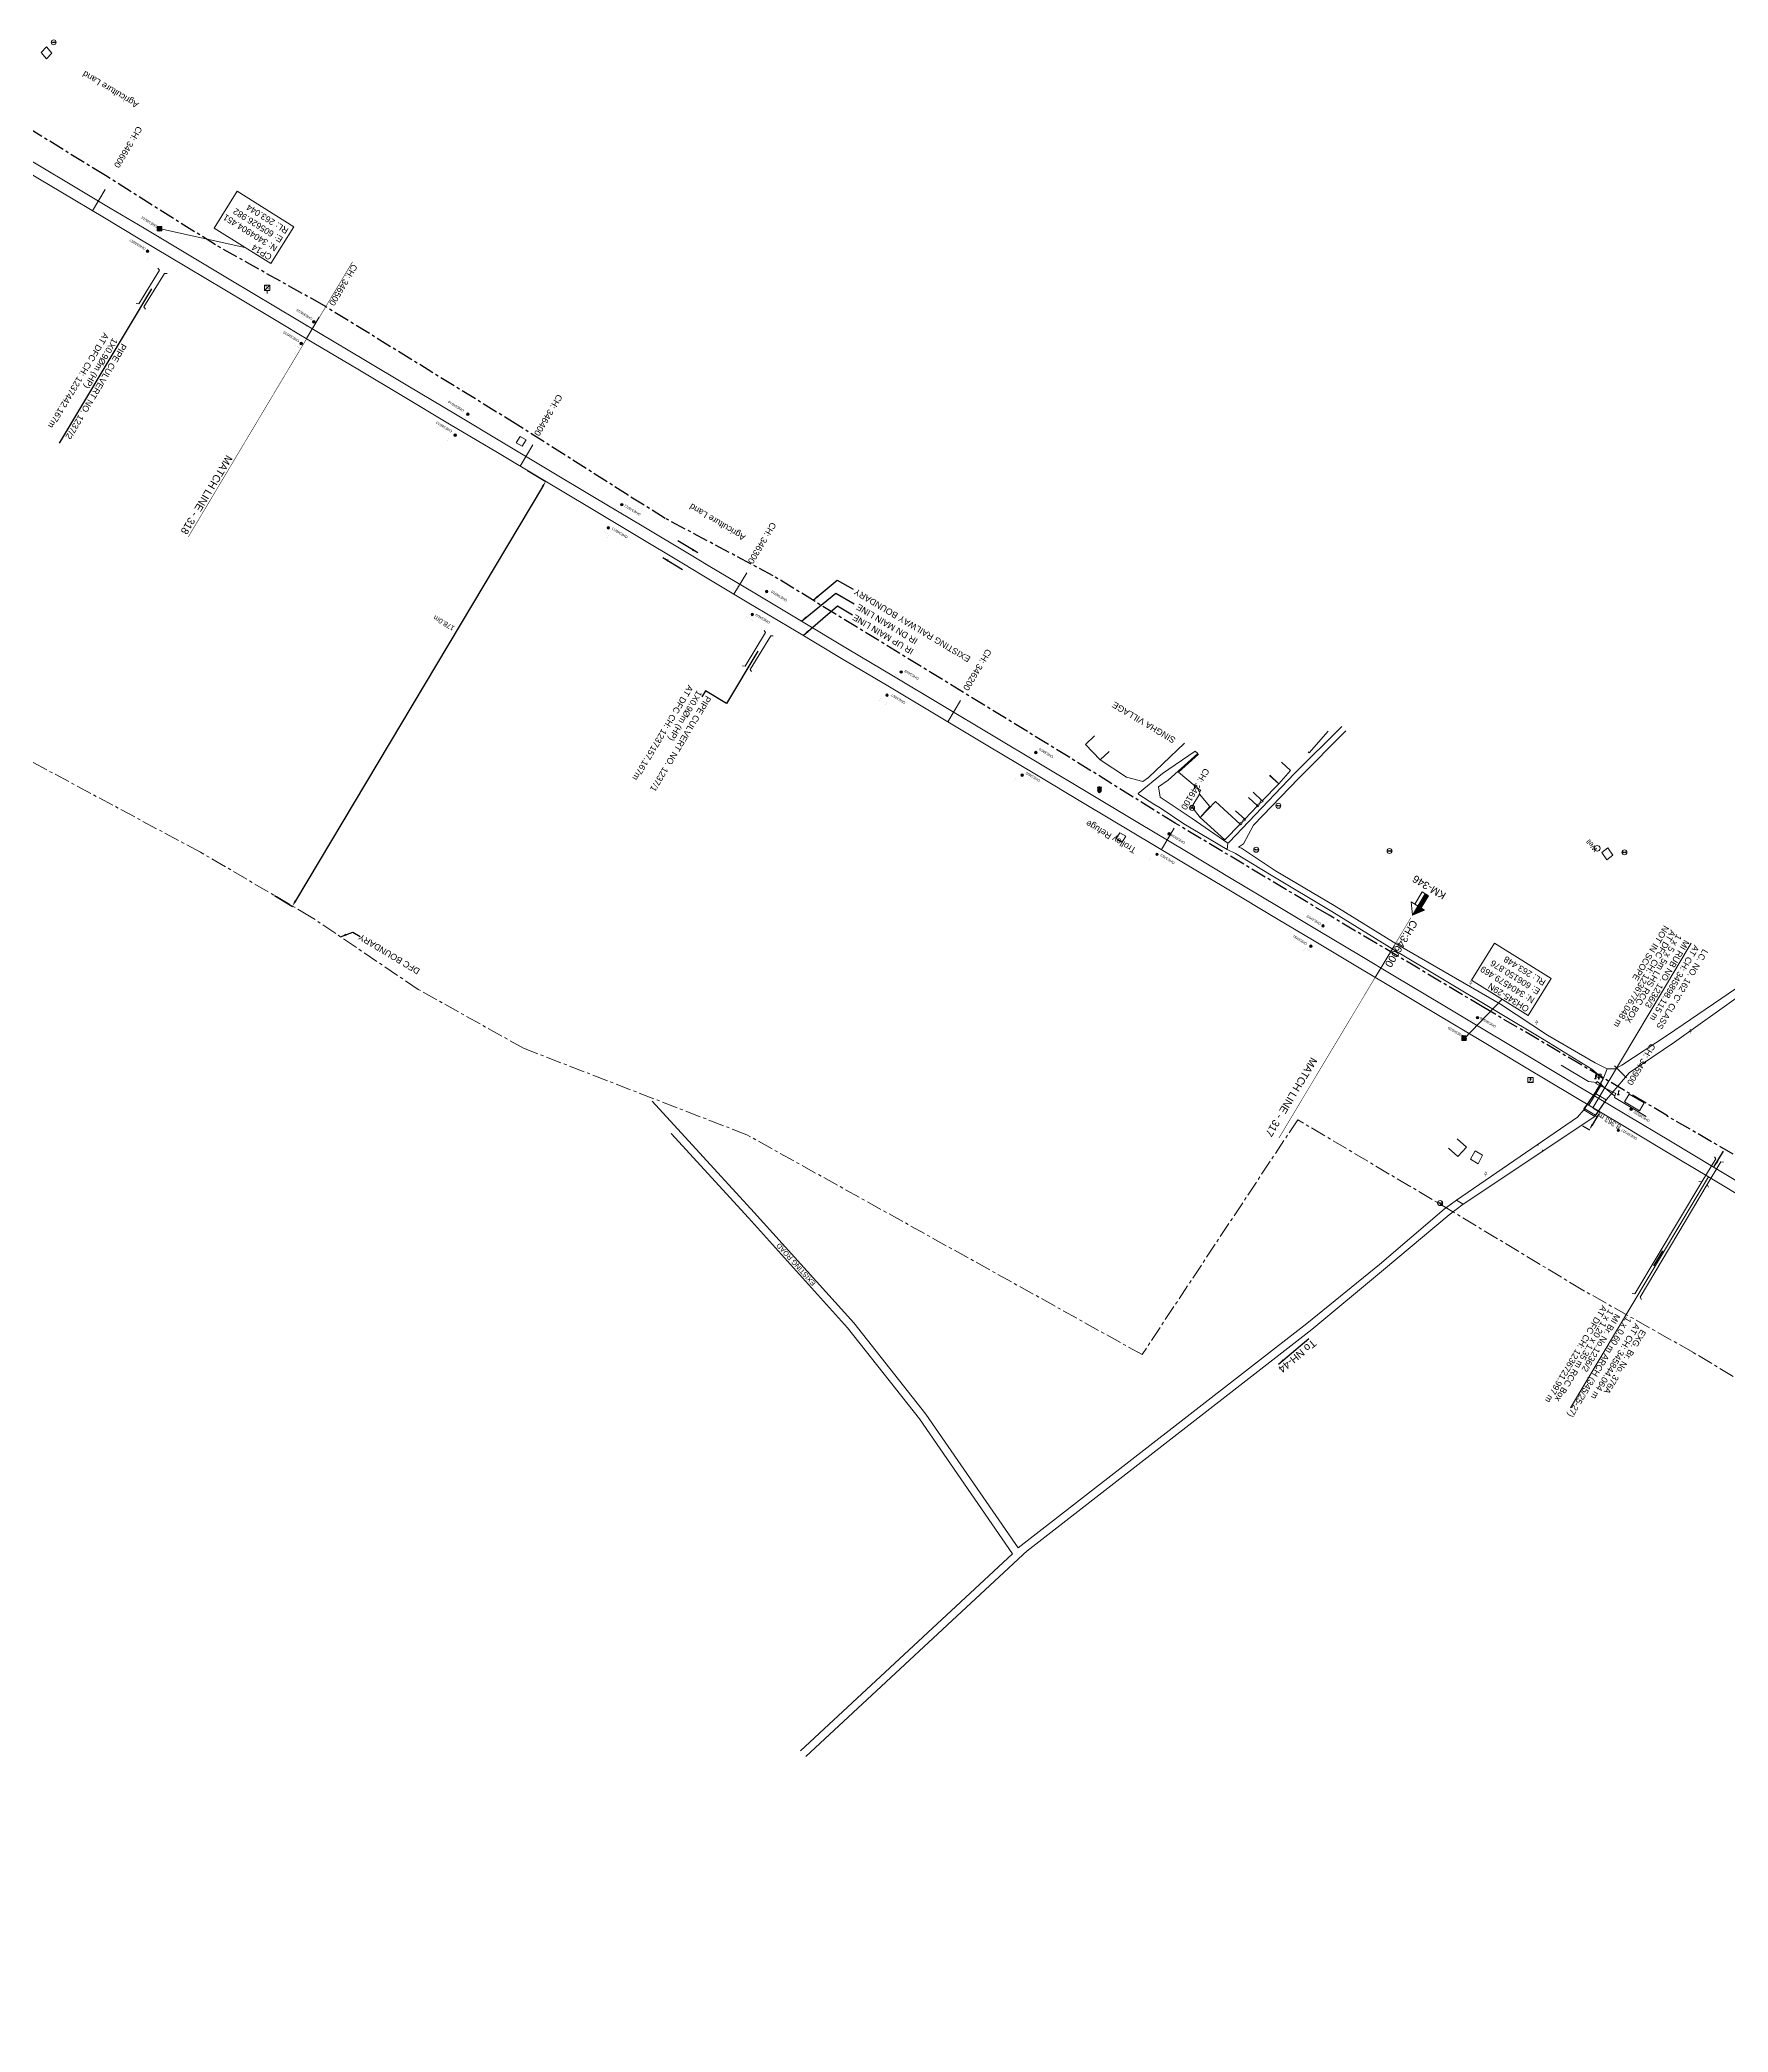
# Model space of a CAD drawing. Header units: feet. Extents: x 593168 to 611286, y 3401475 to 3412398.
# Drawn here: x 605579 to 606257, y 3404180 to 3404980 of the extents above; entities that cross this region are included whole.
import ezdxf
from ezdxf.enums import TextEntityAlignment as Align

# ---------------------------------------------------------------- set-up
doc = ezdxf.new("R2010")
doc.units = ezdxf.units.FT
doc.header["$MEASUREMENT"] = 0
doc.linetypes.add('CENTER', pattern=[2, 1.25, -0.25, 0.25, -0.25])
doc.linetypes.add('PHANTOM2', pattern=[1.25, 0.625, -0.125, 0.125, -0.125, 0.125, -0.125])
doc.layers.get('Defpoints').update_dxf_attribs({"lineweight": 0})
for name, color, linetype, lineweight in [('Advertisement Board', 251, 'Continuous', 0), ('Arch', 7, 'Continuous', 0), ('Bench_Mark', 7, 'Continuous', 0), ('BRIDGE DETAILS PLAN', 7, 'Continuous', 0), ('Building Under Cons.', 251, 'Continuous', 0), ('CANAL BOTTOM', 5, 'Continuous', 0), ('Commercial Building Pucca', 251, 'Continuous', 0), ('Compound Wall', 251, 'Continuous', 0), ('DFCC BOUNDARY', 6, 'CENTER', 0), ('Electric Pole', 251, 'Continuous', 0), ('Existing IR Chainage', 7, 'Continuous', 0), ('Existing IR Track', 143, 'Continuous', 0), ('Footpath', 251, 'Continuous', 0), ('Gate', 251, 'Continuous', 0), ('GIDN', 251, 'Continuous', 0), ('Govt buliding', 251, 'Continuous', 0), ('Grill', 251, 'Continuous', 0), ('KM STONE', 7, 'Continuous', 0), ('Lamp_Post', 251, 'Continuous', 0), ('LC DETAILS IN PLAN', 7, 'Continuous', 0), ('Name Board', 251, 'Continuous', 0), ('OHE MAST', 8, 'Continuous', 0), ('OHE MAST TEXT', 8, 'Continuous', 0), ('Pavers', 7, 'Continuous', 0), ('PROPOSED DFCC TRACK', 1, 'Continuous', 0), ('Residential Building Pucca', 251, 'Continuous', 0), ('Residential Building Semipucca', 251, 'Continuous', 0), ('Shed', 251, 'Continuous', 0), ('Side Details', 251, 'Continuous', 0), ('Sign Board', 251, 'Continuous', 0), ('Subroad Edge', 34, 'Continuous', 0), ('Text1', 251, 'Continuous', 0), ('TOPOSTYLEREMARK', 251, 'Continuous', 0), ('Trolley Stand', 251, 'Continuous', 0), ('Well', 5, 'Continuous', 0), ('WL', 7, 'Continuous', 0)]:
    doc.layers.add(name, color=color, linetype=linetype, lineweight=lineweight)
for name, color, linetype in [('DRAIN CULVERT', 1, 'Continuous'), ('Existing Railway Boundary', 7, 'CENTER'), ('MATCH LINE', 7, 'Continuous')]:
    doc.layers.add(name, color=color, linetype=linetype)
doc.styles.add('CUT-FILL', font='cut-fill.shx', dxfattribs={"height": 2})
doc.styles.add('NB', font='swissbo.ttf', dxfattribs={"height": 1.5})
doc.styles.get("Standard").update_dxf_attribs({"font": 'arial.ttf'})
doc.styles.add('Style-Arial', font='arial.ttf')
doc.dimstyles.new('ISO-25', dxfattribs={"dimtxt": 2.5, "dimasz": 2.5, "dimexe": 1.25, "dimexo": 0.625, "dimtad": 1, "dimtxsty": 'Standard', "dimcen": 2.5, "dimadec": 0, "dimazin": 0, "dimtfac": 1, "dimtmove": 0, "dimatfit": 3, "dimfxl": 1, "dimarcsym": 0})
doc.dimstyles.get("Standard").update_dxf_attribs({"dimtxt": 0.18, "dimasz": 0.18, "dimexe": 0.18, "dimexo": 0.0625, "dimgap": 0.09, "dimtad": 0, "dimtih": 1, "dimtoh": 1, "dimdec": 4, "dimzin": 0, "dimdsep": 46, "dimtxsty": 'Standard', "dimcen": 0.09, "dimadec": 0, "dimazin": 0, "dimtfac": 1, "dimtdec": 4, "dimtofl": 0, "dimtmove": 0, "dimatfit": 3, "dimfxl": 1, "dimtolj": 1, "dimtzin": 0, "dimarcsym": 0})

# ---------------------------------------------------------------- blocks, each defined once
blk = doc.blocks.new('GT')
at = {"layer": 'Gate'}
for p, q in [((-0.5, -0.5), (-0.5, 0.5)), ((-0.5, 0.5), (0.5, -0.5)), ((0.5, 0.5), (0.5, -0.5))]:
    blk.add_line(p, q, dxfattribs=at)
blk.add_lwpolyline([(0.5, 0.5), (-0.5, -0.5)], dxfattribs=at)
blk = doc.blocks.new('GI400D')
at = {"layer": 'Advertisement Board'}
blk.add_hatch(color=256, dxfattribs=at).paths.add_polyline_path([(-0.18, 0.33), (-0.32, 0.33), (-0.01, -0.19), (0.28, 0.33), (0.13, 0.33), (0.13, 0.96), (-0.18, 0.96)])
for points in [[(-0.32, 0.33), (-0.01, -0.19), (0.28, 0.33)], [(-0.32, 0.33), (-0.18, 0.33)], [(-0.18, 0.33), (-0.18, 0.96), (0.13, 0.96), (0.13, 0.33)], [(0.13, 0.33), (0.28, 0.33)]]:
    blk.add_lwpolyline(points, dxfattribs=at)
at = {"layer": 'Sign Board'}
for p, q in [((1.06, 1.06), (-1.06, 1.06)), ((-1.06, 1.06), (-1.06, -1.06)), ((1.06, -1.06), (1.06, 1.06)), ((-1.06, -1.06), (1.06, -1.06))]:
    blk.add_line(p, q, dxfattribs=at)
at = {"layer": 'Sign Board', "style": 'CUT-FILL'}
blk.add_text('400', height=0.739, dxfattribs=at).set_placement((-0.97, -0.98))
blk = doc.blocks.new('EP')
blk.add_hatch(color=8).paths.add_polyline_path([(-0.21, -0.05), (-0.21, 0.16), (-0.93, -0.01), (-0.31, 0.07), (-0.31, -0.19), (0.31, 0), (0.31, -0.24), (0.94, -0.01), (0.41, -0.1), (0.43, 0.15)])
at = {"color": 8}
for p, q in [((-0.93, -0.01), (-0.21, 0.16)), ((-0.31, 0.07), (-0.93, -0.01)), ((-0.31, -0.19), (-0.31, 0.07)), ((0.31, 0), (-0.31, -0.19)), ((-0.21, 0.16), (-0.21, -0.05)), ((-0.21, -0.05), (0.43, 0.15)), ((0.31, -0.24), (0.31, 0)), ((0.43, 0.15), (0.41, -0.1)), ((0.94, -0.01), (0.31, -0.24)), ((0.41, -0.1), (0.94, -0.01))]:
    blk.add_line(p, q, dxfattribs=at)
blk.add_circle((0, 0), 1, dxfattribs=at)
blk = doc.blocks.new('LP')
for points in [[(0, 0), (0, 1.5)], [(0.25, 1.35), (0.44, 1.35)]]:
    blk.add_lwpolyline(points)
for centre, radius, start, end in [((0.07, 0.99), 0.519, 57.64249, 97.31648), ((0.34, 1.33), 0.094, 11.70118, 168.04763)]:
    blk.add_arc(centre, radius, start, end)
at = {"extrusion": (0, 0, -1)}
blk.add_ellipse((0, 0.01), major_axis=(0.308, 0), ratio=0.400495, dxfattribs=at)
blk.add_ellipse((0.35, 1.36), major_axis=(0.0017, 0.0438), ratio=0.461056, start_param=1.74022, end_param=4.575836)
blk = doc.blocks.new('NB')
for p, q in [((-0.98, 0.82), (-0.98, 1.98)), ((-0.98, 1.98), (0.98, 1.98)), ((-0.98, 0.82), (0.98, 0.82)), ((-0.13, 0.82), (-0.13, 0)), ((-0.13, 0), (0.13, 0)), ((0.13, 0.82), (0.13, 0)), ((0.98, 1.98), (0.98, 0.82))]:
    blk.add_line(p, q)
at = {"style": 'NB', "width": 1.025371}
blk.add_text('NB', height=0.988, rotation=180, dxfattribs=at).set_placement((0, 1.39), align=Align.MIDDLE)
blk = doc.blocks.new('TSB')
at = {"const_width": 0.132}
blk.add_lwpolyline([(-0.51, 0.84), (0.54, 0.84), (0, 1.85)], close=True, dxfattribs=at)
at = {"const_width": 0.142}
blk.add_lwpolyline([(0, 0.84), (0, 0)], dxfattribs=at)
blk = doc.blocks.new('WL')
at = {"layer": 'WL'}
for p, q in [((1.07, 3.42), (-1.06, 3.42)), ((-1.06, 3.42), (-1.06, 1.29)), ((-1.06, 1.29), (1.07, 1.29)), ((0, 1.29), (0, 0)), ((1.07, 1.29), (1.07, 3.42))]:
    blk.add_line(p, q, dxfattribs=at)
blk.add_lwpolyline([(-1.06, 1.29), (1.07, 3.42)], dxfattribs=at)
at = {"layer": 'WL', "style": 'CUT-FILL'}
for s, p in [('W', (-0.08, 3.25)), ('L', (0.61, 2.26))]:
    blk.add_text(s, height=0.739, rotation=180, dxfattribs=at).set_placement(p)
blk = doc.blocks.new('SIG')
for color, points in [(1, [(-0.22, 0.42, 0.180295), (-0.01, 0.33, -0.00255), (0.01, 0.33, -0.00255), (0.02, 0.33, 0.180295), (0.23, 0.42, -0.002654), (0.25, 0.44, 0.184495), (0.33, 0.65, 1.000001), (-0.32, 0.65, 0.184495), (-0.24, 0.44, -0.002654)]), (2, [(0.23, -0.23, -0.002654), (0.25, -0.21, 0.184495), (0.33, 0.01, 1.000001), (-0.32, 0.01, 0.184495), (-0.24, -0.21, -0.002654), (-0.22, -0.23, 0.180295), (-0.01, -0.32, -0.00255), (0.01, -0.32, -0.00255), (0.02, -0.32, 0.180295)]), (3, [(0.23, -0.88, -0.002654), (0.25, -0.86, 0.184495), (0.33, -0.64, 1.000001), (-0.32, -0.64, 0.184495), (-0.24, -0.86, -0.002654), (-0.22, -0.88, 0.395599)])]:
    blk.add_hatch(color=color).paths.add_polyline_path(points)
for p, q in [((-0.31, 0.98), (-0.32, -0.9)), ((0.33, -0.9), (0.32, 0.98))]:
    blk.add_line(p, q)
for points in [[(-0.31, 0.98), (-0.81, 0.98, 0.198758), (-0.42, 0.41, 0.003814), (-0.31, 0.39, 0.003814)], [(-0.31, 0.33), (-0.81, 0.33, 0.198758), (-0.42, -0.23, 0.003727), (-0.32, -0.26, 0.003727)], [(0.32, 0.98), (0.82, 0.98, -0.198758), (0.44, 0.41, -0.003814), (0.32, 0.39, -0.003814)], [(0.32, 0.33), (0.82, 0.33, -0.198758), (0.44, -0.23, -0.003727), (0.33, -0.26, -0.003727)], [(-0.32, -0.32), (-0.81, -0.32, 0.198758), (-0.42, -0.88, 0.003639), (-0.32, -0.9)], [(0.33, -0.32), (0.82, -0.32, -0.198758), (0.44, -0.88, -0.003639), (0.33, -0.9)]]:
    blk.add_lwpolyline(points, format="xyb")
for centre, radius, start, end in [((0.01, 0.91), 0.324, 12.40488, 167.59512), ((0.01, 0.81), 0.357, 27.75781, 152.24219), ((0.01, -0.9), 0.324, 181.45715, 358.54285)]:
    blk.add_arc(centre, radius, start, end)
blk = doc.blocks.new('KM POST PLAN')
h = blk.add_hatch(color=256)
h.dxf.hatch_style = 1
h.paths.add_polyline_path([(0, -8.5), (-3, -8.5), (-3, -20), (0, -20)])
h.paths.add_polyline_path([(0, -8.5), (0, 0), (-6.3, -8.5)])
for points in [[(0, 0), (-6.3, -8.5), (6.3, -8.5)], [(0, 0), (0, -20)], [(0, 0), (6.3, -8.5)], [(3, -8.5), (3, -20), (-3, -20), (-3, -8.5)]]:
    blk.add_lwpolyline(points)
at = {"style": 'Style-Arial'}
blk.add_attdef('KM-POST', text='', height=6, dxfattribs=at).set_placement((0, -26, -263.9), align=Align.MIDDLE_CENTER)
blk = doc.blocks.new('OHE MAST')
h = blk.add_hatch(color=256)
h.dxf.hatch_style = 1
edge = h.paths.add_edge_path()
edge.add_arc((0, 0), 0.514, 0, 360)
at = {"const_width": 0.01}
for points in [[(1.5, 3.5), (1.5, 2), (-1.5, 2), (-1.5, 3.5)], [(0, 2), (0, 0)]]:
    blk.add_lwpolyline(points, dxfattribs=at)
blk.add_circle((0, 0), 0.514)
blk = doc.blocks.new('*D292')
at = {"layer": 'Defpoints', "color": 0, "linetype": 'ByBlock', "ltscale": 5, "transparency": 16777216}
for p in [(605774.71, 3404807.39), (605673, 3404636.84), (605680.35, 3404632.45)]:
    blk.add_point(p, dxfattribs=at)
at = {"layer": 'DFCC BOUNDARY', "color": 0, "linetype": 'ByBlock', "lineweight": -2, "ltscale": 5, "transparency": 16777216}
for p, q in [((605780.78, 3404800.85), (605681.63, 3404634.6)), ((605774.82, 3404807.32), (605782.17, 3404802.94)), ((605673.11, 3404636.77), (605680.46, 3404632.39))]:
    blk.add_line(p, q, dxfattribs=at)
at = {"layer": 'DFCC BOUNDARY', "color": 0, "linetype": 'ByBlock', "ltscale": 5, "transparency": 16777216}
for points in [[(605780.42, 3404801.07), (605781.14, 3404800.64), (605782.06, 3404803)], [(605681.27, 3404634.81), (605681.99, 3404634.39), (605680.35, 3404632.45)]]:
    blk.add_solid(points, dxfattribs=at)
at = {"layer": 'DFCC BOUNDARY', "color": 0, "linetype": 'ByBlock', "ltscale": 5, "transparency": 16777216, "insert": (605741.2, 3404746.14), "char_height": 2, "attachment_point": 5, "rotation": 149, "style": 'Style-Arial'}
blk.add_mtext('\\A1;178.0m', dxfattribs=at)
blk = doc.blocks.new('TerminatorOpen_0.5')
at = {"color": 0, "linetype": 'ByBlock', "lineweight": -2}
for q in [(-1, 0.25), (-1, 0), (-1, -0.25)]:
    blk.add_line((0, 0), q, dxfattribs=at)
blk = doc.blocks.new('*D352')
at = {"layer": 'Defpoints', "color": 0, "transparency": 16777216}
for p in [(606198.31, 3404544.37), (606202.6, 3404551.55), (606201.15, 3404542.67)]:
    blk.add_point(p, dxfattribs=at)
at = {"layer": 'PROPOSED DFCC TRACK', "color": 0, "lineweight": -2, "transparency": 16777216}
for p, q in [((606198.42, 3404544.31), (606201.26, 3404542.61)), ((606204.16, 3404547.71), (606202.43, 3404544.82)), ((606202.71, 3404551.49), (606205.55, 3404549.79))]:
    blk.add_line(p, q, dxfattribs=at)
at = {"layer": 'PROPOSED DFCC TRACK', "color": 0, "transparency": 16777216}
for points in [[(606202.08, 3404545.03), (606202.79, 3404544.61), (606201.15, 3404542.67)], [(606203.8, 3404547.92), (606204.52, 3404547.49), (606205.44, 3404549.85)]]:
    blk.add_solid(points, dxfattribs=at)
at = {"layer": 'PROPOSED DFCC TRACK', "color": 0, "lineweight": 0, "transparency": 16777216, "insert": (606209.19, 3404546.06), "char_height": 2, "attachment_point": 5, "rotation": 149, "style": 'Style-Arial'}
blk.add_mtext('\\A1;8.363 m', dxfattribs=at)
blk = doc.blocks.new('BM')
blk.add_hatch(color=256).paths.add_polyline_path([(-0.88, 0.88), (-0.88, -0.88), (0.88, -0.88), (0.88, 0.88)])
for p, q in [((0.88, 0.88), (-0.88, 0.88)), ((-0.88, 0.88), (-0.88, -0.88)), ((0.88, -0.88), (0.88, 0.88)), ((-0.88, -0.88), (0.88, -0.88))]:
    blk.add_line(p, q)

msp = doc.modelspace()

# ---------------------------------------------------------------- linework, layer by layer
at = {"layer": 'Arch'}
msp.add_polyline3d([(606211.2353, 3404568.3356, 264.2237), (606216.0653, 3404563.5673, 264.3996)], dxfattribs=at)
at = {"layer": 'BRIDGE DETAILS PLAN', "lineweight": 13}
msp.add_line((606248.979, 3404523.7967), (606193.6161, 3404431.0942), dxfattribs=at)
at = {"layer": 'BRIDGE DETAILS PLAN', "color": 1}
for points in [[(605626.3746, 3404888.6465), (605626.9378, 3404887.7573), (605618.6998, 3404874.2738), (605617.6533, 3404874.3856)], [(605630.0336, 3404886.4101), (605628.9854, 3404886.5054), (605620.7474, 3404873.0219), (605621.3245, 3404872.1417)], [(605869.8198, 3404743.1649), (605870.383, 3404742.2757), (605862.145, 3404728.7922), (605861.0985, 3404728.904)], [(605873.4788, 3404740.9285), (605872.4306, 3404741.0238), (605864.1926, 3404727.5403), (605864.7697, 3404726.6601)]]:
    msp.add_lwpolyline(points, dxfattribs=at)
at = {"layer": 'Building Under Cons.'}
msp.add_polyline3d([(606155.2492, 3404534.2285, 262.2802), (606158.2825, 3404532.4443, 262.2503), (606156.4626, 3404529.0701, 262.2543), (606153.4291, 3404530.8543, 262.2543)], close=True, dxfattribs=at)
at = {"layer": 'Commercial Building Pucca'}
msp.add_polyline3d([(606206.1769, 3404654.0634, 260.8857), (606208.1943, 3404651.0624, 260.9246), (606210.5857, 3404652.9266, 260.3658), (606208.5682, 3404655.9278, 260.3658)], close=True, dxfattribs=at)
at = {"layer": 'Compound Wall'}
for points in [[(606004.7161, 3404691.1859, 261.1236), (606015.3276, 3404684.2096, 261.2426), (606021.7952, 3404682.547, 260.7187), (606024.1991, 3404684.1165, 261.4455), (606038.6528, 3404697.953, 260.7887)], [(606088.1989, 3404694.3894, 262.2273), (606088.7131, 3404694.0436, 262.1423), (606096.3264, 3404702.7656, 261.9943)], [(606044.1601, 3404693.5347, 261.4925), (606036.1294, 3404686.2805, 261.4585), (606042.8864, 3404680.6297, 261.4265)], [(606044.8018, 3404678.652, 261.4555), (606044.6404, 3404677.4252, 261.4925)]]:
    msp.add_polyline3d(points, dxfattribs=at)
at = {"layer": 'DFCC BOUNDARY', "ltscale": 5}
msp.add_lwpolyline([(606476.1237, 3404313.5164), (606413.164, 3404350.7753), (606242.7816, 3404453.358), (606198.5872, 3404478.2875), (606146.6232, 3404509.6233), (606084.0491, 3404546.7056), (606021.5715, 3404452.4171), (605862.786, 3404540.7004), (605773.2159, 3404575.4055), (605730.8924, 3404599.0414), (605687.9513, 3404628.0904), (605643.4663, 3404654.1191), (605548.1112, 3404705.1926)], dxfattribs=at)
at = {"layer": 'DRAIN CULVERT'}
for points in [[(605586.7765, 3404818.3641), (605623.863, 3404880.377)], [(605867.3118, 3404734.8932), (605854.7191, 3404713.8207), (605846.2176, 3404718.9174), (605844.745, 3404716.461)]]:
    msp.add_lwpolyline(points, dxfattribs=at)
at = {"layer": 'Existing IR Chainage', "color": 7, "linetype": 'Continuous', "lineweight": 13, "flags": 128}
for points in [[(605605.2196, 3404920.1963), (605600.1015, 3404911.6053)], [(605691.0914, 3404868.9268), (605685.9625, 3404860.3423)], [(605776.9637, 3404817.687), (605771.8366, 3404809.1014)], [(605862.7939, 3404766.3516), (605857.6575, 3404757.7716)], [(605948.6192, 3404715.0375), (605943.4866, 3404706.4552)], [(606034.4534, 3404663.7321), (606029.3219, 3404655.1492)], [(606122.8594, 3404616.7231), (606115.1609, 3404603.8494)], [(606206.1159, 3404561.0998), (606200.9813, 3404552.5186)]]:
    msp.add_lwpolyline(points, dxfattribs=at)
at = {"layer": 'Existing IR Track', "flags": 128}
for points in [[(606266.1874, 3404513.4971), (606248.9993, 3404523.7845), (606231.4916, 3404534.2616), (606213.9841, 3404544.7385), (606194.3602, 3404556.4804), (606175.1483, 3404567.9758), (606157.5582, 3404578.4952), (606140.0407, 3404588.9712), (606120.6873, 3404600.5446), (606106.6718, 3404608.9259), (606089.9974, 3404618.8871), (606076.1382, 3404627.1667), (606055.0694, 3404639.7588), (606036.8369, 3404650.6561), (606017.5517, 3404662.1862), (605998.2506, 3404673.7258), (605978.4355, 3404685.5651), (605958.9426, 3404697.2118), (605919.4017, 3404720.8591), (605900.8852, 3404731.9256), (605882.6664, 3404742.8143), (605863.6963, 3404754.1565), (605844.9634, 3404765.3708), (605837.4444, 3404769.8982), (605818.3984, 3404781.2839), (605799.6013, 3404792.5208), (605781.0301, 3404803.6112), (605762.7206, 3404814.5453), (605743.4924, 3404826.0291), (605724.3331, 3404837.4718), (605706.6718, 3404847.9965), (605689.0077, 3404858.5229), (605671.1732, 3404869.1785), (605653.2112, 3404879.9103), (605637.9448, 3404889.0293), (605618.4856, 3404900.6528), (605604.8548, 3404908.7735), (605587.323, 3404919.2182), (605569.5264, 3404929.8315)], [(606268.451, 3404517.2862), (606251.2429, 3404527.5703), (606233.7089, 3404538.0434), (606216.1753, 3404548.5162), (606196.6111, 3404560.2377), (606177.111, 3404571.9207), (606159.8211, 3404582.2719), (606142.472, 3404592.6587), (606122.9621, 3404604.3422), (606109.0841, 3404612.6466), (606092.2884, 3404622.7089), (606075.5006, 3404632.7664), (606057.3755, 3404643.6089), (606039.3309, 3404654.4032), (606019.8737, 3404666.0606), (606000.4364, 3404677.706), (605980.7726, 3404689.4671), (605961.0814, 3404701.2445), (605921.7334, 3404724.759), (605903.2259, 3404735.8319), (605884.8043, 3404746.8533), (605866.0475, 3404758.081), (605847.3541, 3404769.2848), (605839.795, 3404773.8237), (605820.7425, 3404785.1993), (605801.6957, 3404796.5716), (605783.3656, 3404807.5125), (605765.0395, 3404818.451), (605745.8255, 3404829.9265), (605726.6693, 3404841.3675), (605709.0185, 3404851.9139), (605691.4772, 3404862.3948), (605673.5255, 3404873.1089), (605655.5855, 3404883.816), (605640.2983, 3404892.9617), (605620.8302, 3404904.6032), (605607.224, 3404912.7282), (605589.7185, 3404923.1817), (605571.9003, 3404933.7971)]]:
    msp.add_lwpolyline(points, dxfattribs=at)
at = {"layer": 'Existing Railway Boundary', "ltscale": 5}
msp.add_lwpolyline([(606848.438, 3404180.3848), (606638.9131, 3404306.0748), (606606.0408, 3404325.6718), (606562.5634, 3404350.3059), (606482.6553, 3404400.5033), (606440.6404, 3404426.8266), (606340.4529, 3404482.426), (606297.1799, 3404510.4319), (606276.2582, 3404522.8992), (606232.5979, 3404548.0483), (606232.5409, 3404548.294), (606158.8351, 3404591.7532), (606096.7448, 3404628.7817), (606034.9065, 3404665.7185), (605992.5296, 3404692.0896), (605873.4399, 3404765.0797), (605830.0802, 3404788.14), (605815.1712, 3404797.4287), (605770.8509, 3404825.609), (605693.0181, 3404873.5817), (605649.4918, 3404897.9326), (605605.2802, 3404925.7801), (605533.3998, 3404970.0357)], dxfattribs=at)
at = {"layer": 'Footpath'}
msp.add_polyline3d([(606055.96, 3404657.7797, 262.0403), (606055.7121, 3404655.1474, 262.1153), (606038.3603, 3404665.4493, 261.8024), (606028.774, 3404671.931, 261.5655), (606026.2733, 3404673.3537, 261.5595), (606020.3049, 3404677.3068, 261.3245), (606020.0017, 3404677.7364, 261.3455), (606029.7581, 3404685.6922, 261.3105), (606042.8688, 3404694.6986, 261.4865), (606043.9537, 3404693.7278, 261.4915), (606032.0383, 3404683.0967, 261.4315), (606028.2057, 3404680.3911, 261.4145), (606028.8798, 3404676.1556, 261.4725), (606041.6902, 3404667.679, 261.7464)], close=True, dxfattribs=at)
at = {"layer": 'Govt buliding'}
msp.add_polyline3d([(606221.3116, 3404550.326, 263.7758), (606215.2264, 3404553.881, 264.0147), (606217.1093, 3404556.99, 264.1907), (606223.198, 3404553.433, 264.1907)], close=True, dxfattribs=at)
msp.add_polyline3d([(606148.0896, 3404539.0974, 262.9191), (606151.7912, 3404535.7383, 262.9191), (606148.3576, 3404531.9546, 263.134), (606144.656, 3404535.3137, 263.134)], dxfattribs=at)
at = {"layer": 'Grill'}
for points in [[(606204.0414, 3404561.6593, 264.2467), (606200.8548, 3404562.0454, 263.7928), (606189.8024, 3404568.6817, 263.7498)], [(606223.9619, 3404548.0209, 263.8018), (606211.282, 3404555.6707, 264.0717), (606211.4851, 3404556.774, 264.2697)]]:
    msp.add_polyline3d(points, dxfattribs=at)
at = {"layer": 'LC DETAILS IN PLAN', "lineweight": 13, "flags": 128}
msp.add_lwpolyline([(606202.5981, 3404551.5511), (606242.0936, 3404617.5586)], dxfattribs=at)
at = {"layer": 'MATCH LINE', "linetype": 'PHANTOM2', "ltscale": 15, "const_width": 0.2}
for points in [[(605704.538, 3404891.197), (605638.5175, 3404780.6568)], [(606129.51, 3404627.8121), (606076.5033, 3404539.3627)]]:
    msp.add_lwpolyline(points, dxfattribs=at)
at = {"layer": 'Pavers'}
for points in [[(606203.6192, 3404548.5674, 264.1097), (606199.0709, 3404551.2566, 264.1687), (606203.3848, 3404557.4142, 264.3776), (606207.9334, 3404554.7249, 264.3776)], [(606147.7802, 3404514.431, 0), (606196.4409, 3404547.6906, 264.1107), (606198.9414, 3404550.629, 264.1097), (606203.3683, 3404548.0608, 264.0237), (606150.4662, 3404512.8238, 0)]]:
    msp.add_polyline3d(points, close=True, dxfattribs=at)
for p in [(606203.385, 3404557.414, 264.378), (606198.941, 3404550.629, 264.11), (606199.071, 3404551.257, 264.169), (606203.368, 3404548.061, 264.024), (606203.619, 3404548.567, 264.11), (606180.605, 3404536.573, 263.702), (606182.411, 3404534.4, 263.668)]:
    msp.add_point(p, dxfattribs=at)
at = {"layer": 'PROPOSED DFCC TRACK', "color": 7, "linetype": 'Continuous', "flags": 128}
for points in [[(606245.1403, 3404521.8625), (606246.3764, 3404521.8462), (606251.9639, 3404530.9653), (606251.385, 3404531.8443)], [(606248.9973, 3404519.593), (606248.4217, 3404520.687), (606254.0091, 3404529.8061), (606255.0552, 3404529.6894)]]:
    msp.add_lwpolyline(points, dxfattribs=at)
at = {"layer": 'PROPOSED DFCC TRACK', "linetype": 'Continuous', "flags": 128}
for points in [[(606246.3764, 3404521.8462), (606219.4467, 3404476.7589), (606218.4027, 3404476.8925)], [(606248.4217, 3404520.687), (606221.503, 3404475.4728), (606222.0801, 3404474.5926)]]:
    msp.add_lwpolyline(points, dxfattribs=at)
at = {"layer": 'Residential Building Pucca'}
for points in [[(606008.3515, 3404694.6155, 261.1236), (606004.717, 3404691.1839, 261.1236), (605998.8554, 3404697.392, 261.0546), (606002.4899, 3404700.8236, 261.0546)], [(606077.4935, 3404690.22, 262.2213), (606081.2117, 3404686.8793, 262.2213), (606076.4493, 3404681.579, 262.0963), (606072.7312, 3404684.9197, 262.0963)], [(606072.8812, 3404685.0795, 262.0963), (606076.4493, 3404681.579, 262.0963), (606069.7621, 3404674.7626, 262.4092), (606066.194, 3404678.2632, 262.4092)]]:
    msp.add_polyline3d(points, dxfattribs=at)
msp.add_polyline3d([(606060.9743, 3404665.425, 262.2123), (606054.7268, 3404659.0606, 262.0743), (606044.8225, 3404668.0951, 261.8624), (606051.0708, 3404674.4602, 261.8624)], close=True, dxfattribs=at)
at = {"layer": 'Residential Building Semipucca'}
msp.add_polyline3d([(606044.8225, 3404668.0951, 261.8624), (606041.4802, 3404672.2877, 261.6274), (606044.6384, 3404677.4243, 261.4925), (606048.7046, 3404672.4074, 261.4925)], close=True, dxfattribs=at)
msp.add_polyline3d([(606064.2309, 3404676.1345, 262.3902), (606067.853, 3404672.6899, 262.3902), (606062.7514, 3404667.3253, 262.2223), (606059.1292, 3404670.7699, 262.2223)], dxfattribs=at)
at = {"layer": 'Shed'}
msp.add_polyline3d([(605581.6739, 3404972.717, 261.1766), (605579.4504, 3404975.2299, 261.2116), (605581.5704, 3404977.4879, 261.2236), (605583.794, 3404974.9748, 261.2236)], close=True, dxfattribs=at)
at = {"layer": 'Subroad Edge', "lineweight": 13}
for points in [[(605971.7434, 3404374.7717), (605934.7784, 3404428.4599), (605905.7561, 3404465.2032), (605865.8353, 3404509.4173), (605824.8556, 3404554.1638)], [(605969.4835, 3404372.4267), (605932.2092, 3404426.5639), (605903.317, 3404463.1427), (605863.4743, 3404507.2703), (605832.3898, 3404541.2119)], [(605969.4835, 3404372.4267), (605884.4133, 3404293.3627)]]:
    msp.add_lwpolyline(points, dxfattribs=at)
at = {"layer": 'Subroad Edge', "lineweight": 13, "elevation": 262.7231}
for points in [[(606087.7735, 3404464.9516), (605971.7434, 3404374.7717)], [(606089.6924, 3404462.4827), (605975.2696, 3404373.5519)], [(605975.4794, 3404373.7304), (605886.542, 3404291.0723)]]:
    msp.add_lwpolyline(points, dxfattribs=at)
at = {"layer": 'Subroad Edge'}
for points in [[(606206.6552, 3404563.1086, 264.1947), (606202.1648, 3404567.0497, 263.7798), (606182.9592, 3404578.7349, 263.005), (606163.9716, 3404590.2165, 262.7211), (606122.6896, 3404614.9553, 262.4072), (606097.687, 3404630.3437, 262.2733), (606073.4148, 3404644.9266, 262.2343), (606059.1349, 3404653.6039, 262.1563), (606055.7121, 3404655.1474, 262.1153), (606055.969, 3404657.7794, 262.0393), (606056.5696, 3404658.1978, 262.0573), (606064.3585, 3404666.3865, 262.1013), (606082.7533, 3404685.6657, 262.0473), (606101.7844, 3404704.5458, 261.9793)], [(606208.2949, 3404567.2002, 264.1477), (606203.4985, 3404569.6065, 263.6728), (606184.3725, 3404580.6737, 262.9291), (606165.4254, 3404593.0672, 262.4842), (606124.2365, 3404616.9966, 262.3842), (606098.748, 3404632.6808, 262.2463), (606075.1407, 3404646.5885, 262.2703), (606061.4916, 3404655.6922, 262.0863), (606060.3259, 3404656.0865, 262.1203), (606062.3008, 3404657.4878, 262.1003), (606066.2994, 3404664.9461, 262.0693), (606084.4969, 3404683.872, 261.9993), (606103.3537, 3404702.8011, 261.9793)], [(606198.7616, 3404550.4371, 264.1077), (606203.7086, 3404558.0457, 264.3296), (606206.6552, 3404563.1086, 264.1947), (606208.2949, 3404567.2002, 264.1477), (606211.4813, 3404567.1563, 264.2917), (606214.2419, 3404568.5695, 264.2987), (606232.481, 3404580.6988, 263.278), (606287.5543, 3404618.106, 262.995)], [(606203.3708, 3404548.0263, 263.9887), (606207.9832, 3404554.8953, 264.2707), (606217.1882, 3404565.5369, 264.2687), (606235.418, 3404577.8046, 263.207), (606288.6903, 3404615.8641, 263)], [(606087.7735, 3404464.9516, 262.7231), (606116.9286, 3404488.5508, 262.6841), (606142.9182, 3404510.7738, 262.9131), (606147.7802, 3404514.431, 0)], [(606089.6924, 3404462.4827, 262.7231), (606118.5254, 3404486.5041, 262.7611), (606144.8342, 3404508.468, 262.7901), (606150.4662, 3404512.8238, 0)]]:
    msp.add_polyline3d(points, dxfattribs=at)
at = {"layer": 'Subroad Edge', "lineweight": 13}
msp.add_polyline3d([(606087.7735, 3404464.9516, 262.7231), (606116.9286, 3404488.5508, 262.6841), (606142.9182, 3404510.7738, 262.9131), (606145.963, 3404513.0646, 262.8532)], dxfattribs=at)
at = {"layer": 'TOPOSTYLEREMARK'}
for p, q in [((605627.3586, 3404904.402), (605661.2579, 3404896.9369)), ((606150.8601, 3404579.1851), (606166.1063, 3404595.0703))]:
    msp.add_line(p, q, dxfattribs=at)
at = {"layer": 'TOPOSTYLEREMARK', "linetype": 'Continuous'}
for points in [[(605680.957, 3404905.2631), (605671.6835, 3404890.4223), (605648.9679, 3404904.6165), (605658.2415, 3404919.4574)], [(606185.8055, 3404603.3965), (606176.5319, 3404588.5557), (606153.8163, 3404602.75), (606163.0899, 3404617.5908)]]:
    msp.add_lwpolyline(points, close=True, dxfattribs=at)
at = {"layer": 'Trolley Stand'}
for points in [[(605772.5816, 3404817.1812, 263.6488), (605770.2528, 3404818.5484, 263.6698), (605771.8541, 3404821.0823, 263.5749), (605774.183, 3404819.715, 263.5749)], [(606011.1591, 3404659.5881, 263.7648), (606012.6842, 3404661.9543, 263.7618), (606015.0737, 3404660.5328, 263.7618), (606013.5486, 3404658.1666, 263.7618)]]:
    msp.add_polyline3d(points, close=True, dxfattribs=at)
at = {"layer": 'Well'}
msp.add_circle((606204.2949, 3404655.6784, 262.4222), 1.1499, dxfattribs=at)

# ---------------------------------------------------------------- block references
at = {"layer": 'Bench_Mark'}
for p in [(605626.982, 3404904.451, 264.02), (606150.876, 3404579.469, 264.02)]:
    msp.add_blockref('BM', p, dxfattribs=at)
at = {"layer": 'Electric Pole'}
for p, xscale, yscale, zscale in [((605584.5036, 3404979.2779, 261.0986), 0.9997078269910245, 0.9997078269910245, 0.9997078269910245), ((606041.6529, 3404671.9006, 261.6264), 0.9997078269963036, 0.9997078269963036, 0.9997078269963036), ((606076.285, 3404672.788, 262.2543), 0.9997078269963036, 0.9997078269963036, 0.9997078269963036), ((606067.3839, 3404655.1247, 261.1766), 0.9997078269963036, 0.9997078269963036, 0.9997078269963036), ((606120.9302, 3404654.5949, 262.0443), 0.9997078269144579, 0.9997078269144579, 0.9997078269144579), ((606215.2502, 3404654.0823, 260.3538), 0.9997078269144579, 0.9997078269144579, 0.9997078269144579), ((606141.2305, 3404513.2618, 262.8921), 0.9997078269963036, 0.9997078269963036, 0.9997078269963036)]:
    msp.add_blockref('EP', p, dxfattribs=dict(at, xscale=xscale, yscale=yscale, zscale=zscale))
at = {"layer": 'Gate'}
for p, xscale, yscale, zscale, rotation in [((606043.8441, 3404679.6409, 156.3202), 2.753139815767357, 0.9997078268799585, 2.753139815767357, 134.0233099782021), ((606068.8076, 3404673.7262, 156.3202), 2.81797279811822, 0.9997078268799577, 2.81797279811822, 47.02330998286562), ((606061.8629, 3404666.3751, 156.3202), 2.601746486147763, 0.9997078268799577, 2.601746486147763, 47.02330998336568), ((606207.7633, 3404559.2167, 156.3202), 8.903644463146634, 0.9997078268799577, 8.903644463146634, 327.0233099823441)]:
    msp.add_blockref('GT', p, dxfattribs=dict(at, xscale=xscale, yscale=yscale, zscale=zscale, rotation=rotation))
at = {"layer": 'GIDN', "xscale": 0.9997078269963036, "yscale": 0.9997078269963036, "zscale": 0.9997078269963036}
msp.add_blockref('GI400D', (606177.5509, 3404562.6586, 264.4966), dxfattribs=at)
at = {"layer": 'KM STONE', "xscale": 0.5, "yscale": 0.5, "zscale": 0.5, "rotation": 148.9903102435466}
msp.add_blockref('KM POST PLAN', (606130.136, 3404628.874), dxfattribs=at).add_auto_attribs({'KM-POST': 'KM-346'})
at = {"layer": 'Lamp_Post', "xscale": 0.9997078269963036, "yscale": 0.9997078269963036, "zscale": 0.9997078269963036}
for p in [(606203.5784, 3404563.2268, 264.2697), (606212.8197, 3404556.837, 264.3037)]:
    msp.add_blockref('LP', p, dxfattribs=at)
at = {"layer": 'Name Board', "xscale": 0.9997078269963036, "yscale": 0.9997078269963036, "zscale": 0.9997078269963036}
msp.add_blockref('NB', (606204.9577, 3404562.9641, 264.3306), dxfattribs=at)
at = {"layer": 'OHE MAST', "rotation": 149.0208306544456}
for p in [(605627.0938, 3404903.961), (605622.2001, 3404895.4032), (605688.979, 3404867.0762), (605683.9091, 3404858.3714), (605750.7817, 3404829.9481), (605745.7234, 3404821.551), (605812.6408, 3404793.6473), (605807.243, 3404784.3315), (605870.8025, 3404758.7738), (605865.0433, 3404749.6027), (605924.8393, 3404726.4696), (605919.1317, 3404717.1407), (605978.8492, 3404694.1123), (605973.3792, 3404685.0873), (606032.3918, 3404661.516), (606027.5394, 3404653.2879), (606094.2252, 3404624.5244), (606089.3518, 3404616.355), (606156.271, 3404587.6884), (606151.3744, 3404579.1928), (606217.9759, 3404550.9423), (606212.818, 3404542.4427)]:
    msp.add_blockref('OHE MAST', p, dxfattribs=at)
at = {"layer": 'Sign Board', "xscale": 0.9997078269963036, "yscale": 0.9997078269963036, "zscale": 0.9997078269963036}
for name, p in [('SIG', (606004.4185, 3404679.2015, 263.8968)), ('TSB', (606153.529, 3404600.639, 262.5662)), ('TSB', (606180.0151, 3404584.7853, 262.6481)), ('TSB', (606241.6983, 3404581.238, 263.084)), ('TSB', (606159.5329, 3404524.0376, 263.9318)), ('TSB', (606141.8544, 3404512.296, 262.9171))]:
    msp.add_blockref(name, p, dxfattribs=at)
at = {"layer": 'WL', "xscale": 0.9997078269910245, "yscale": 0.9997078269910245, "zscale": 0.9997078269910245}
msp.add_blockref('WL', (605670.2534, 3404878.3973, 262.8021), dxfattribs=at)

# ---------------------------------------------------------------- texts
at = {"color": 6, "insert": (605889.1741, 3404479.8081), "char_height": 2, "attachment_point": 1, "rotation": 132.026002}
msp.add_mtext_dynamic_manual_height_columns('{\\C7;EXISTING ROAD}', width=37.467298, gutter_width=1, heights=[0], dxfattribs=at)
at = {"layer": 'BRIDGE DETAILS PLAN', "color": 10, "style": 'Style-Arial'}
for s, p in [('AT DFC CH: 1236721.997 m ', (606206.2978, 3404472.4549)), ('1 x 1.20 x 1.35 m RCC Box', (606208.9385, 3404470.7598)), ('MI Br. No.1236/2', (606211.5791, 3404469.0646))]:
    msp.add_text(s, height=2.5, rotation=239, dxfattribs=at).set_placement(p)
at = {"layer": 'BRIDGE DETAILS PLAN', "style": 'Style-Arial'}
for s, p in [('1 x 0.60 m ARCH (345/25-27) ', (606216.0407, 3404467.8115)), ('AT CH: 345844.064 m', (606219.5498, 3404465.2134)), ('EXG. Br. No. 376A', (606221.9326, 3404462.7284))]:
    msp.add_text(s, height=2.5, rotation=239, dxfattribs=at).set_placement(p)
at = {"layer": 'BRIDGE DETAILS PLAN', "color": 10, "char_height": 2.5, "width": 59.138558, "attachment_point": 1, "rotation": 239, "style": 'Style-Arial'}
for s, insert in [('\\A1;\\pxt21;PIPE CULVERT NO. 1237/2\\P1X0.9%%Cm (HP)\\PAT DFC CH: 1237442.167m', (605613.9367, 3404857.3475)), ('\\A1;\\pxt21;PIPE CULVERT NO. 1237/1\\P1X0.9%%Cm (HP)\\PAT DFC CH: 1237157.167m', (605848.638, 3404715.9005, 130.919))]:
    msp.add_mtext(s, dxfattribs=dict(at, insert=insert))
at = {"layer": 'DFCC BOUNDARY', "linetype": 'Continuous', "ltscale": 5}
msp.add_text('DFC BOUNDARY', height=2.5, rotation=149, dxfattribs=at).set_placement((605707.2449, 3404620.3883, 613.7163), align=Align.MIDDLE_RIGHT)
at = {"layer": 'Existing IR Chainage', "color": 7, "lineweight": 0, "attachment_point": 6, "style": 'Style-Arial'}
for s, insert, char_height, rotation, line_spacing_factor in [('CH: 346600', (605609.6218, 3404929.2138), 2.5, 239.2153145, 0.60036), ('CH: 346500', (605696.0002, 3404873.8531), 2.5, 239.1429248, 0.60036), ('CH: 346400', (605778.3145, 3404821.5941), 2.5, 239.1552565, 0.60036), ('CH: 346300', (605864.1544, 3404770.254), 2.5, 239.0934191, 0.60036), ('CH: 346200', (605950.6244, 3404719.355), 2.5, 239.118656, 0.60036), ('CH: 346100', (606038.1045, 3404671.4663), 2.5, 239.1258873, 0.60036), ('CH:346000', (606120.1818, 3404608.2957), 3, 239.1204323, 0.6003), ('CH: 345900', (606217.2005, 3404560.9301), 2.5, 239.1058261, 0.60036)]:
    msp.add_mtext(s, dxfattribs=dict(at, insert=insert, char_height=char_height, rotation=rotation, line_spacing_factor=line_spacing_factor))
at = {"layer": 'Existing IR Track', "color": 7, "lineweight": -3}
for s, p in [('IR DN MAIN LINE', (605907.1406, 3404752.9037)), ('IR UP MAIN LINE', (605905.6635, 3404748.6984))]:
    msp.add_text(s, height=2.5, rotation=149, dxfattribs=at).set_placement(p, align=Align.MIDDLE_RIGHT)
at = {"layer": 'Existing Railway Boundary', "linetype": 'Continuous', "ltscale": 5}
msp.add_text('EXISTING RAILWAY BOUNDARY', height=2.5, rotation=149, dxfattribs=at).set_placement((605906.8595, 3404760.0688, 613.7163), align=Align.RIGHT)
at = {"layer": 'LC DETAILS IN PLAN', "color": 5, "style": 'Style-Arial'}
msp.add_text('NOT IN SCOPE', height=2.5, rotation=239, dxfattribs=at).set_placement((606231.1665, 3404624.9765))
at = {"layer": 'LC DETAILS IN PLAN', "color": 10, "style": 'Style-Arial'}
for s, p in [('AT DFC CH: 1236776.048 m', (606233.8855, 3404623.1496)), ('1 x 5 x 5m LHS RCC BOX', (606236.3149, 3404621.4402)), ('MI RUB NO. 1236/3 ', (606239.3117, 3404619.1713))]:
    msp.add_text(s, height=2.5, rotation=239, dxfattribs=at).set_placement(p)
at = {"layer": 'LC DETAILS IN PLAN', "style": 'Style-Arial'}
for s, p in [('AT CH: 345898.115 m', (606243.2976, 3404617.1363)), ("LC. NO. 162 'C' CLASS", (606246.8491, 3404615.4673))]:
    msp.add_text(s, height=2.5, rotation=239, dxfattribs=at).set_placement(p)
at = {"layer": 'MATCH LINE', "linetype": 'Continuous'}
for s, p in [('MATCH LINE - 318', (605653.9049, 3404813.8232)), ('MATCH LINE - 317', (606089.4942, 3404572.0232))]:
    msp.add_text(s, height=3, rotation=239.0346667, dxfattribs=at).set_placement(p)
at = {"layer": 'OHE MAST TEXT'}
for s, p in [('OHE346/18', (605626.3037, 3404905.6701, 263.145)), ('OHE346/17', (605621.5392, 3404896.6645, 263.236)), ('OHE346/16', (605688.5484, 3404868.5411, 263.146)), ('OHE346/15', (605683.2577, 3404859.6661, 262.944)), ('OHE346/14', (605749.4, 3404831.7241, 263.362)), ('OHE346/13', (605744.689, 3404823.4023, 263.027)), ('OHE346/12', (605820.2968, 3404789.9796, 265.457)), ('OHE346/11', (605815.1435, 3404780.8922, 263.248)), ('OHE346/10', (605879.2387, 3404755.4981, 263.363)), ('OHE346/9', (605872.2856, 3404746.6151, 263.053)), ('OHE346/8', (605932.0464, 3404724.0722, 263.484)), ('OHE346/7', (605926.6558, 3404714.4215, 263.468)), ('OHE346/6', (605986.07, 3404692.6844, 263.724)), ('OHE346/5', (605980.7682, 3404683.1328, 265.492)), ('OHE346/4', (606038.9883, 3404658.1721, 265.804)), ('OHE346/3', (606034.7821, 3404650.1512, 263.656)), ('OHE346/2', (606093.5639, 3404625.6096, 263.821)), ('OHE346/1', (606087.9803, 3404617.5951, 263.603)), ('OHE345/29', (606151.0289, 3404580.3999, 265.801)), ('OHE345/30', (606163.8436, 3404584.3766, 263.977)), ('OHE345/28', (606225.555, 3404546.5509, 265.958)), ('OHE345/27', (606220.5528, 3404539.3642, 263.868))]:
    msp.add_text(s, height=1, rotation=149, dxfattribs=at).set_placement(p)
at = {"layer": 'Side Details'}
for s, p in [('Agriculture Land', (605618.8453, 3404954.8622, 156.3202)), ('Agriculture Land', (605862.542, 3404781.1587, 156.3202)), ('SINGHA VILLAGE', (606035.2781, 3404699.8371, 156.3202))]:
    msp.add_text(s, height=2.5, rotation=149, dxfattribs=at).set_placement(p)
at = {"layer": 'Subroad Edge'}
msp.add_text('To NH-44', height=3, rotation=219.5709612, dxfattribs=at).set_placement((606089.9528, 3404458.732))
at = {"layer": 'Text1'}
msp.add_text('Trolley Refuge', height=2.5, rotation=149.7220732, dxfattribs=at).set_placement((606019.4704, 3404655.5939, 258.8123))
at = {"layer": 'TOPOSTYLEREMARK', "char_height": 2.5, "width": 36.34963, "attachment_point": 2, "rotation": 148}
for s, insert in [('\\pxql;CP14\\PN: 3404904.451\\PE: 605626.982\\PRL: 263.044', (605655.6811, 3404901.2506)), ('\\pxql;OH345-29N\\PN: 3404579.469\\PE: 606150.876\\PRL: 263.448', (606160.5295, 3404599.384))]:
    msp.add_mtext(s, dxfattribs=dict(at, insert=insert))
at = {"layer": 'Well'}
msp.add_text('Well', height=1.99942, rotation=128.0277732, dxfattribs=at).set_placement((606204.6424, 3404655.2413, 156.3202))

# ---------------------------------------------------------------- dimensions: what is measured, and where the dimension line sits
at = {"layer": 'DFCC BOUNDARY', "linetype": 'ByBlock', "ltscale": 5}
dim = msp.add_linear_dim(base=(605680.3522, 3404632.454), p1=(605774.709, 3404807.3861), p2=(605672.9998, 3404636.8387), angle=239.1894578, text='178.0m', dimstyle='Standard', override={"dimtxt": 2, "dimasz": 2.5, "dimexe": 0.125, "dimexo": 0.125, "dimgap": 0.125, "dimtad": 1, "dimtih": 0, "dimtoh": 0, "dimdec": 3, "dimzin": 11, "dimpost": ' m', "dimtxsty": 'Style-Arial', "dimsah": 1, "dimadec": 4, "dimazin": 3, "dimtmove": 2, "dimatfit": 1, "dimldrblk": 'TerminatorOpen_0.5', "dimfrac": 2, "dimtzin": 11}, dxfattribs=at)
dim.commit()
dim.dimension.update_dxf_attribs({"geometry": '*D292', "text_midpoint": (605741.195, 3404746.142), "dimtype": 129, "text_rotation": 149})
at = {"layer": 'PROPOSED DFCC TRACK', "color": 10, "lineweight": 0}
dim = msp.add_linear_dim(base=(606201.1523, 3404542.6728), p1=(606202.5981, 3404551.5511), p2=(606198.3081, 3404544.3724), angle=239.1376746, dimstyle='Standard', override={"dimtxt": 2, "dimasz": 2.5, "dimexe": 0.125, "dimexo": 0.125, "dimgap": 0.125, "dimtad": 1, "dimtih": 0, "dimtoh": 0, "dimdec": 3, "dimzin": 11, "dimpost": ' m', "dimtxsty": 'Style-Arial', "dimsah": 1, "dimadec": 4, "dimazin": 3, "dimtmove": 2, "dimatfit": 1, "dimldrblk": 'TerminatorOpen_0.5', "dimfrac": 2, "dimtzin": 11}, dxfattribs=at)
dim.commit()
dim.dimension.update_dxf_attribs({"geometry": '*D352', "text_midpoint": (606209.1922, 3404546.0633), "dimtype": 129, "text_rotation": 149})

# ---------------------------------------------------------------- leaders
at = {"layer": 'CANAL BOTTOM'}
for points in [[(606251.3338, 3404527.9132, 0.0288), (606255.0374, 3404534.064, 0.0288)], [(606226.9982, 3404487.9912, 0.0288), (606230.7017, 3404494.1419, 0.0288)]]:
    msp.add_leader(points, dimstyle='ISO-25', override={"dimtxt": 3, "dimasz": 2.5, "dimgap": 0.625, "dimtad": 0, "dimdec": 3, "dimzin": 2, "dimtdec": 3}, dxfattribs=at)
at = {"layer": 'DFCC BOUNDARY', "linetype": 'Continuous', "lineweight": 0, "ltscale": 5}
msp.add_leader([(605699.7027, 3404620.1408), (605704.563, 3404622.0786), (605707.5221, 3404620.296)], dimstyle='ISO-25', override={"dimtxt": 3, "dimasz": 2.5, "dimgap": 0.625, "dimtad": 0, "dimdec": 3, "dimzin": 2, "dimtdec": 3}, dxfattribs=at)
at = {"layer": 'Existing IR Track', "color": 7, "lineweight": -3}
for points, override in [([(605843.1306, 3404774.359), (605835.0846, 3404779.1742)], {"dimtxt": 3, "dimasz": 2.5, "dimtad": 0, "dimdec": 3, "dimzin": 2, "dimtdec": 3}), ([(605829.0916, 3404772.4359), (605837.0331, 3404767.6814)], {"dimtxt": 3, "dimasz": 2.5, "dimtad": 0, "dimdec": 3, "dimzin": 2, "dimtdec": 3}), ([(605884.7642, 3404746.8773, 1137.655), (605898.5494, 3404758.1485, 1137.655), (605905.9517, 3404753.8692, 1137.655)], {"dimtxt": 3, "dimasz": 2.5, "dimgap": 0.625, "dimtad": 0, "dimdec": 3, "dimzin": 2, "dimtdec": 3}), ([(605885.4758, 3404741.1352, 1137.655), (605899.3042, 3404753.0063, 1137.655), (605905.2497, 3404749.4492, 1137.655)], {"dimtxt": 3, "dimasz": 2.5, "dimgap": 0.625, "dimtad": 0, "dimdec": 3, "dimzin": 2, "dimtdec": 3})]:
    msp.add_leader(points, dimstyle='ISO-25', override=override, dxfattribs=at)
at = {"layer": 'Existing Railway Boundary', "linetype": 'Continuous', "ltscale": 5}
msp.add_leader([(605889.4534, 3404755.2651), (605899.1215, 3404763.2831), (605905.589, 3404759.7698)], dimstyle='ISO-25', override={"dimtxt": 3, "dimasz": 2.5, "dimgap": 0.625, "dimtad": 0, "dimdec": 3, "dimzin": 2, "dimtdec": 3}, dxfattribs=at)
at = {"layer": 'Subroad Edge'}
msp.add_leader([(606076.3814, 3404448.6336, -260.5337), (606088.4768, 3404458.8905, -260.5337)], dimstyle='ISO-25', override={"dimtxt": 3, "dimasz": 2.5, "dimgap": 0.625, "dimtad": 0, "dimdec": 3, "dimzin": 2, "dimtdec": 3}, dxfattribs=at)

doc.saveas('drawing.dxf')
